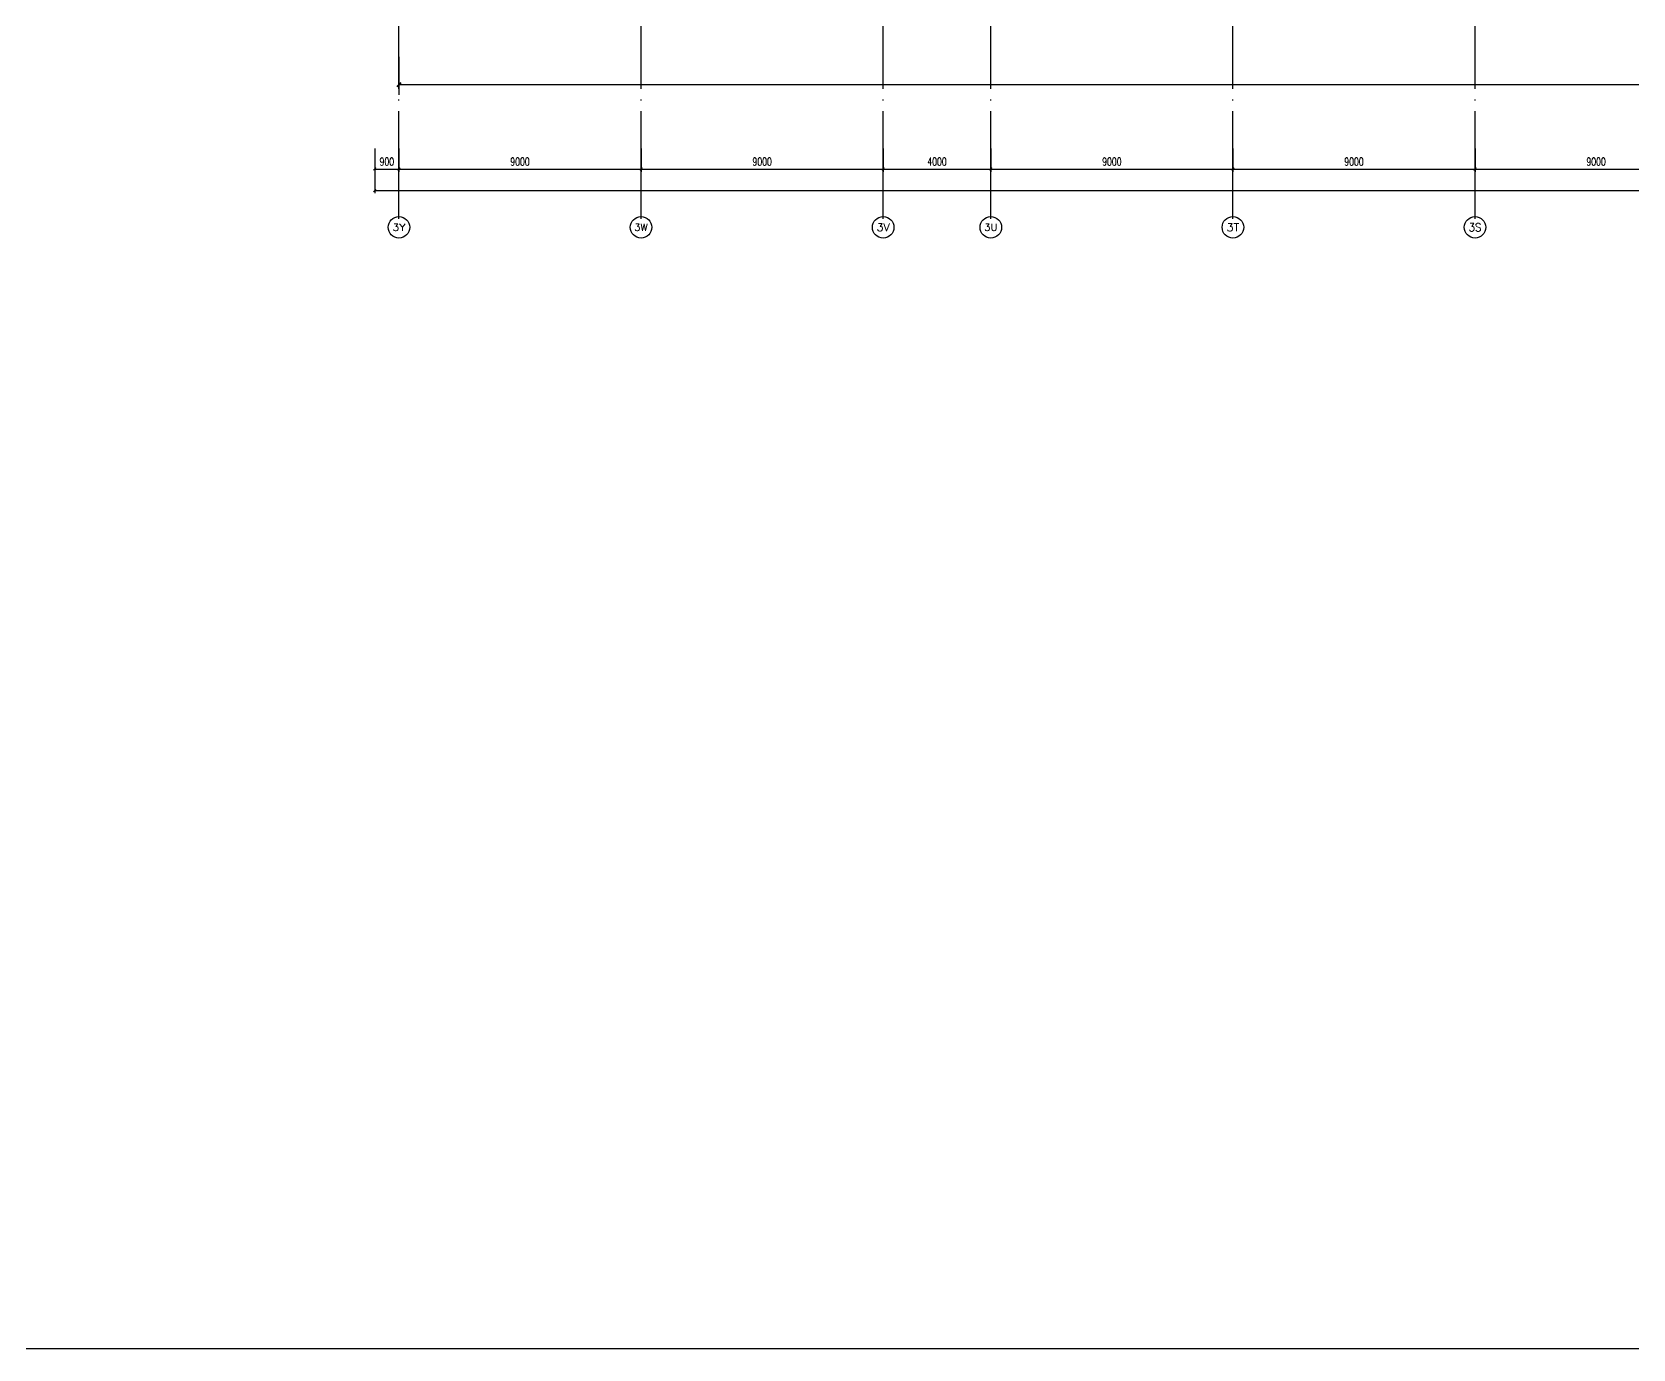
# Model space of a CAD drawing. Extents: x -555607 to 460190, y 498714 to 1664455.
# Drawn here: x -326493 to -266983, y 498714 to 547687 of the extents above; entities that cross this region are included whole.
import ezdxf
from ezdxf.enums import TextEntityAlignment as Align

# ---------------------------------------------------------------- set-up
doc = ezdxf.new("R2010")
doc.units = 0
doc.header["$LTSCALE"] = 1000
doc.header["$MEASUREMENT"] = 0
doc.linetypes.add('DOTE', pattern=[2.42, 2, -0.2, 0.02, -0.2])
doc.layers.get('Defpoints').update_dxf_attribs({"color": 210})
for name, color, linetype in [('A-AXIS-D', 1, 'Continuous'), ('A-AXIS-DOTE', 14, 'DOTE'), ('TH_DIM', 3, 'Continuous'), ('暖通', 7, 'Continuous')]:
    doc.layers.add(name, color=color, linetype=linetype)
doc.styles.add('_TCH_AXIS', font='COMPLEX', dxfattribs={"bigfont": 'GBCBIG'})
doc.styles.add('_TCH_DIM_T3', font='SIMPLEX', dxfattribs={"width": 0.705882, "bigfont": 'GBCBIG'})
doc.styles.add('图框宋体', font='', dxfattribs={"width": 0.75})
doc.styles.get('图框宋体').set_extended_font_data('SimSun')
doc.dimstyles.new('_TCH_ARCH&&100', dxfattribs={"dimtxt": 297.5, "dimasz": 100, "dimexe": 100, "dimexo": 100, "dimgap": 126.25, "dimtad": 1, "dimdec": 0, "dimzin": 0, "dimdsep": 46, "dimtxsty": '_TCH_DIM_T3', "dimblk": 'ARCHTICK', "dimcen": 0.09, "dimclrt": 7, "dimazin": 2, "dimtfac": 1, "dimtdec": 0, "dimtix": 1, "dimtmove": 2, "dimatfit": 3, "dimfxl": 100, "dimtolj": 1, "dimtzin": 0, "dimarcsym": 0})
doc.dimstyles.new('_TCH_ARCH&&150', dxfattribs={"dimtxt": 446.25, "dimasz": 150, "dimexe": 375, "dimexo": 450, "dimgap": 150, "dimtad": 1, "dimdec": 0, "dimzin": 0, "dimdsep": 46, "dimtxsty": '_TCH_DIM_T3', "dimblk": 'ARCHTICK', "dimcen": 0.09, "dimclrt": 7, "dimazin": 2, "dimtfac": 1, "dimtdec": 0, "dimtix": 1, "dimtmove": 2, "dimatfit": 3, "dimfxl": 1, "dimtolj": 1, "dimtzin": 0, "dimarcsym": 0})

# ---------------------------------------------------------------- blocks, each defined once
blk = doc.blocks.new('_ArchTick')
at = {"color": 0, "linetype": 'ByBlock', "const_width": 0.4}
blk.add_lwpolyline([(-0.5, -0.5), (0.5, 0.5)], dxfattribs=at)
blk = doc.blocks.new('*D129')
at = {"layer": 'A-AXIS-D', "color": 0, "lineweight": -2, "transparency": 16777216}
for p, q in [((-313754, 543250), (-313754, 541692)), ((-128054, 543250), (-128054, 541692)), ((-313754, 541792), (-128054, 541792))]:
    blk.add_line(p, q, dxfattribs=at)
at = {"layer": 'Defpoints', "color": 0, "transparency": 16777216}
for p in [(-313754, 543350), (-128054, 543350), (-128054, 541792)]:
    blk.add_point(p, dxfattribs=at)
at = {"layer": 'A-AXIS-D', "color": 0, "lineweight": -2, "transparency": 16777216, "xscale": 100, "yscale": 100, "zscale": 100, "rotation": 180}
blk.add_blockref('_ArchTick', (-313754, 541792), dxfattribs=at)
at = {"layer": 'A-AXIS-D', "color": 0, "lineweight": -2, "transparency": 16777216, "xscale": 100, "yscale": 100, "zscale": 100}
blk.add_blockref('_ArchTick', (-128054, 541792), dxfattribs=at)
at = {"layer": 'A-AXIS-D', "color": 7, "transparency": 16777216, "insert": (-220904, 542067), "char_height": 297.5, "attachment_point": 5, "style": '_TCH_DIM_T3'}
blk.add_mtext('\\A1;185700', dxfattribs=at)
blk = doc.blocks.new('*D248')
at = {"layer": 'A-AXIS-D', "color": 0, "lineweight": -2, "transparency": 16777216}
for p, q in [((-313754, 543350), (-313754, 542492)), ((-312854, 543350), (-312854, 542492)), ((-313754, 542592), (-312854, 542592))]:
    blk.add_line(p, q, dxfattribs=at)
at = {"layer": 'Defpoints', "color": 0, "transparency": 16777216}
for p in [(-313754, 543450), (-312854, 543450), (-312854, 542592)]:
    blk.add_point(p, dxfattribs=at)
at = {"layer": 'A-AXIS-D', "color": 0, "lineweight": -2, "transparency": 16777216, "xscale": 100, "yscale": 100, "zscale": 100, "rotation": 180}
blk.add_blockref('_ArchTick', (-313754, 542592), dxfattribs=at)
at = {"layer": 'A-AXIS-D', "color": 0, "lineweight": -2, "transparency": 16777216, "xscale": 100, "yscale": 100, "zscale": 100}
blk.add_blockref('_ArchTick', (-312854, 542592), dxfattribs=at)
at = {"layer": 'A-AXIS-D', "color": 7, "transparency": 16777216, "insert": (-313304, 542867), "char_height": 297.5, "attachment_point": 5, "style": '_TCH_DIM_T3'}
blk.add_mtext('\\A1;900', dxfattribs=at)
blk = doc.blocks.new('*D249')
at = {"layer": 'A-AXIS-D', "color": 0, "lineweight": -2, "transparency": 16777216}
for p, q in [((-312854, 543350), (-312854, 542492)), ((-303854, 543350), (-303854, 542492)), ((-312854, 542592), (-303854, 542592))]:
    blk.add_line(p, q, dxfattribs=at)
at = {"layer": 'Defpoints', "color": 0, "transparency": 16777216}
for p in [(-312854, 543450), (-303854, 543450), (-303854, 542592)]:
    blk.add_point(p, dxfattribs=at)
at = {"layer": 'A-AXIS-D', "color": 0, "lineweight": -2, "transparency": 16777216, "xscale": 100, "yscale": 100, "zscale": 100, "rotation": 180}
blk.add_blockref('_ArchTick', (-312854, 542592), dxfattribs=at)
at = {"layer": 'A-AXIS-D', "color": 0, "lineweight": -2, "transparency": 16777216, "xscale": 100, "yscale": 100, "zscale": 100}
blk.add_blockref('_ArchTick', (-303854, 542592), dxfattribs=at)
at = {"layer": 'A-AXIS-D', "color": 7, "transparency": 16777216, "insert": (-308354, 542867), "char_height": 297.5, "attachment_point": 5, "style": '_TCH_DIM_T3'}
blk.add_mtext('\\A1;9000', dxfattribs=at)
blk = doc.blocks.new('*D250')
at = {"layer": 'A-AXIS-D', "color": 0, "lineweight": -2, "transparency": 16777216}
for p, q in [((-303854, 543350), (-303854, 542492)), ((-294854, 543350), (-294854, 542492)), ((-303854, 542592), (-294854, 542592))]:
    blk.add_line(p, q, dxfattribs=at)
at = {"layer": 'Defpoints', "color": 0, "transparency": 16777216}
for p in [(-303854, 543450), (-294854, 543450), (-294854, 542592)]:
    blk.add_point(p, dxfattribs=at)
at = {"layer": 'A-AXIS-D', "color": 0, "lineweight": -2, "transparency": 16777216, "xscale": 100, "yscale": 100, "zscale": 100, "rotation": 180}
blk.add_blockref('_ArchTick', (-303854, 542592), dxfattribs=at)
at = {"layer": 'A-AXIS-D', "color": 0, "lineweight": -2, "transparency": 16777216, "xscale": 100, "yscale": 100, "zscale": 100}
blk.add_blockref('_ArchTick', (-294854, 542592), dxfattribs=at)
at = {"layer": 'A-AXIS-D', "color": 7, "transparency": 16777216, "insert": (-299354, 542867), "char_height": 297.5, "attachment_point": 5, "style": '_TCH_DIM_T3'}
blk.add_mtext('\\A1;9000', dxfattribs=at)
blk = doc.blocks.new('*D251')
at = {"layer": 'A-AXIS-D', "color": 0, "lineweight": -2, "transparency": 16777216}
for p, q in [((-294854, 543350), (-294854, 542492)), ((-290854, 543350), (-290854, 542492)), ((-294854, 542592), (-290854, 542592))]:
    blk.add_line(p, q, dxfattribs=at)
at = {"layer": 'Defpoints', "color": 0, "transparency": 16777216}
for p in [(-294854, 543450), (-290854, 543450), (-290854, 542592)]:
    blk.add_point(p, dxfattribs=at)
at = {"layer": 'A-AXIS-D', "color": 0, "lineweight": -2, "transparency": 16777216, "xscale": 100, "yscale": 100, "zscale": 100, "rotation": 180}
blk.add_blockref('_ArchTick', (-294854, 542592), dxfattribs=at)
at = {"layer": 'A-AXIS-D', "color": 0, "lineweight": -2, "transparency": 16777216, "xscale": 100, "yscale": 100, "zscale": 100}
blk.add_blockref('_ArchTick', (-290854, 542592), dxfattribs=at)
at = {"layer": 'A-AXIS-D', "color": 7, "transparency": 16777216, "insert": (-292854, 542867), "char_height": 297.5, "attachment_point": 5, "style": '_TCH_DIM_T3'}
blk.add_mtext('\\A1;4000', dxfattribs=at)
blk = doc.blocks.new('*D252')
at = {"layer": 'A-AXIS-D', "color": 0, "lineweight": -2, "transparency": 16777216}
for p, q in [((-290854, 543350), (-290854, 542492)), ((-281854, 543350), (-281854, 542492)), ((-290854, 542592), (-281854, 542592))]:
    blk.add_line(p, q, dxfattribs=at)
at = {"layer": 'Defpoints', "color": 0, "transparency": 16777216}
for p in [(-290854, 543450), (-281854, 543450), (-281854, 542592)]:
    blk.add_point(p, dxfattribs=at)
at = {"layer": 'A-AXIS-D', "color": 0, "lineweight": -2, "transparency": 16777216, "xscale": 100, "yscale": 100, "zscale": 100, "rotation": 180}
blk.add_blockref('_ArchTick', (-290854, 542592), dxfattribs=at)
at = {"layer": 'A-AXIS-D', "color": 0, "lineweight": -2, "transparency": 16777216, "xscale": 100, "yscale": 100, "zscale": 100}
blk.add_blockref('_ArchTick', (-281854, 542592), dxfattribs=at)
at = {"layer": 'A-AXIS-D', "color": 7, "transparency": 16777216, "insert": (-286354, 542867), "char_height": 297.5, "attachment_point": 5, "style": '_TCH_DIM_T3'}
blk.add_mtext('\\A1;9000', dxfattribs=at)
blk = doc.blocks.new('*D253')
at = {"layer": 'A-AXIS-D', "color": 0, "lineweight": -2, "transparency": 16777216}
for p, q in [((-281854, 543350), (-281854, 542492)), ((-272854, 543350), (-272854, 542492)), ((-281854, 542592), (-272854, 542592))]:
    blk.add_line(p, q, dxfattribs=at)
at = {"layer": 'Defpoints', "color": 0, "transparency": 16777216}
for p in [(-281854, 543450), (-272854, 543450), (-272854, 542592)]:
    blk.add_point(p, dxfattribs=at)
at = {"layer": 'A-AXIS-D', "color": 0, "lineweight": -2, "transparency": 16777216, "xscale": 100, "yscale": 100, "zscale": 100, "rotation": 180}
blk.add_blockref('_ArchTick', (-281854, 542592), dxfattribs=at)
at = {"layer": 'A-AXIS-D', "color": 0, "lineweight": -2, "transparency": 16777216, "xscale": 100, "yscale": 100, "zscale": 100}
blk.add_blockref('_ArchTick', (-272854, 542592), dxfattribs=at)
at = {"layer": 'A-AXIS-D', "color": 7, "transparency": 16777216, "insert": (-277354, 542867), "char_height": 297.5, "attachment_point": 5, "style": '_TCH_DIM_T3'}
blk.add_mtext('\\A1;9000', dxfattribs=at)
blk = doc.blocks.new('*D254')
at = {"layer": 'A-AXIS-D', "color": 0, "lineweight": -2, "transparency": 16777216}
for p, q in [((-272854, 543350), (-272854, 542492)), ((-263854, 543350), (-263854, 542492)), ((-272854, 542592), (-263854, 542592))]:
    blk.add_line(p, q, dxfattribs=at)
at = {"layer": 'Defpoints', "color": 0, "transparency": 16777216}
for p in [(-272854, 543450), (-263854, 543450), (-263854, 542592)]:
    blk.add_point(p, dxfattribs=at)
at = {"layer": 'A-AXIS-D', "color": 0, "lineweight": -2, "transparency": 16777216, "xscale": 100, "yscale": 100, "zscale": 100, "rotation": 180}
blk.add_blockref('_ArchTick', (-272854, 542592), dxfattribs=at)
at = {"layer": 'A-AXIS-D', "color": 0, "lineweight": -2, "transparency": 16777216, "xscale": 100, "yscale": 100, "zscale": 100}
blk.add_blockref('_ArchTick', (-263854, 542592), dxfattribs=at)
at = {"layer": 'A-AXIS-D', "color": 7, "transparency": 16777216, "insert": (-268354, 542867), "char_height": 297.5, "attachment_point": 5, "style": '_TCH_DIM_T3'}
blk.add_mtext('\\A1;9000', dxfattribs=at)
blk = doc.blocks.new('*D619')
at = {"layer": 'Defpoints', "color": 0, "transparency": 16777216}
for p in [(-312854, 547218), (-128854, 547218), (-128854, 545730)]:
    blk.add_point(p, dxfattribs=at)
at = {"layer": 'TH_DIM', "color": 0, "lineweight": -2, "transparency": 16777216}
for p, q in [((-312854, 546768), (-312854, 545355)), ((-128854, 546768), (-128854, 545355)), ((-312854, 545730), (-128854, 545730))]:
    blk.add_line(p, q, dxfattribs=at)
at = {"layer": 'TH_DIM', "color": 0, "lineweight": -2, "transparency": 16777216, "xscale": 150, "yscale": 150, "zscale": 150, "rotation": 180}
blk.add_blockref('_ArchTick', (-312854, 545730), dxfattribs=at)
at = {"layer": 'TH_DIM', "color": 0, "lineweight": -2, "transparency": 16777216, "xscale": 150, "yscale": 150, "zscale": 150}
blk.add_blockref('_ArchTick', (-128854, 545730), dxfattribs=at)
at = {"layer": 'TH_DIM', "color": 7, "transparency": 16777216, "insert": (-220854, 546177), "char_height": 446.25, "attachment_point": 5, "style": '图框宋体'}
blk.add_mtext('\\A1;本侧3Y轴至3A轴储烟仓以下开窗(门)面积共计:40.76平方', dxfattribs=at)

msp = doc.modelspace()

# ---------------------------------------------------------------- linework, layer by layer
at = {"layer": 'A-AXIS-D'}
for centre in [(-312854.2, 540424), (-303854.2, 540424), (-294854.2, 540424), (-290854.2, 540424), (-281854.2, 540424), (-272854.2, 540424)]:
    msp.add_circle(centre, 400, dxfattribs=at)
at = {"layer": 'A-AXIS-DOTE', "color": 250, "ltscale": 2}
for p, q in [((-272854.2, 540740), (-272854.2, 728870)), ((-312854.2, 540740), (-312854.2, 626955)), ((-303854.2, 540740), (-303854.2, 626224)), ((-294854.2, 540740), (-294854.2, 626224)), ((-290854.2, 540740), (-290854.2, 626220)), ((-281854.2, 540740), (-281854.2, 626220))]:
    msp.add_line(p, q, dxfattribs=at)
at = {"layer": '暖通', "color": 7}
msp.add_lwpolyline([(-417498.8, 920104.8), (460189.9, 920104.8), (460189.9, 498714.2), (-417498.8, 498714.2)], close=True, dxfattribs=at)

# ---------------------------------------------------------------- texts
at = {"layer": 'A-AXIS-D', "color": 7, "style": '_TCH_AXIS'}
for s, height, p, p2 in [('3Y', 270.86, (-313099.3, 540288.5), (-312609.1, 540288.5)), ('3W', 255.29, (-304103.4, 540296.3), (-303605, 540296.3)), ('3V', 276.42, (-295097.7, 540285.8), (-294610.7, 540285.8)), ('3U', 265.5, (-291100.7, 540291.2), (-290607.7, 540291.2)), ('3T', 294.28, (-282092.4, 540276.8), (-281616, 540276.8)), ('3S', 300.65, (-273090.4, 540273.6), (-272618, 540273.6))]:
    msp.add_text(s, height=height, dxfattribs=at).set_placement(p, p2, align=Align.FIT)

# ---------------------------------------------------------------- dimensions: what is measured, and where the dimension line sits
at = {"layer": 'A-AXIS-D'}
for base, p1, p2, text, picture, middle in [((-312854.2, 542592.2), (-313754.2, 543450.2), (-312854.2, 543450.2), '900', '*D248', (-313304.2, 542867.2)), ((-128054.2, 541792.2), (-313754.2, 543350.2), (-128054.2, 543350.2), '185700', '*D129', (-220904.2, 542067.2)), ((-303854.2, 542592.2), (-312854.2, 543450.2), (-303854.2, 543450.2), '9000', '*D249', (-308354.2, 542867.2)), ((-294854.2, 542592.2), (-303854.2, 543450.2), (-294854.2, 543450.2), '9000', '*D250', (-299354.2, 542867.2)), ((-290854.2, 542592.2), (-294854.2, 543450.2), (-290854.2, 543450.2), '4000', '*D251', (-292854.2, 542867.2)), ((-281854.2, 542592.2), (-290854.2, 543450.2), (-281854.2, 543450.2), '9000', '*D252', (-286354.2, 542867.2)), ((-272854.2, 542592.2), (-281854.2, 543450.2), (-272854.2, 543450.2), '9000', '*D253', (-277354.2, 542867.2)), ((-263854.2, 542592.2), (-272854.2, 543450.2), (-263854.2, 543450.2), '9000', '*D254', (-268354.2, 542867.2))]:
    dim = msp.add_linear_dim(base=base, p1=p1, p2=p2, angle=0, text=text, dimstyle='_TCH_ARCH&&100', override={"dimgap": 0}, dxfattribs=at)
    dim.commit()
    dim.dimension.update_dxf_attribs({"geometry": picture, "text_midpoint": middle, "dimtype": 129})
at = {"layer": 'TH_DIM', "color": 7}
dim = msp.add_aligned_dim(p1=(-312854.2, 547218.4), p2=(-128854.2, 547218.4), distance=-1488.8, text='本侧3Y轴至3A轴储烟仓以下开窗(门)面积共计:40.76平方', dimstyle='_TCH_ARCH&&150', override={"dimtxsty": '图框宋体'}, dxfattribs=at)
dim.commit()
dim.dimension.update_dxf_attribs({"geometry": '*D619', "text_midpoint": (-220854.2, 546177.5)})

doc.saveas('drawing.dxf')
